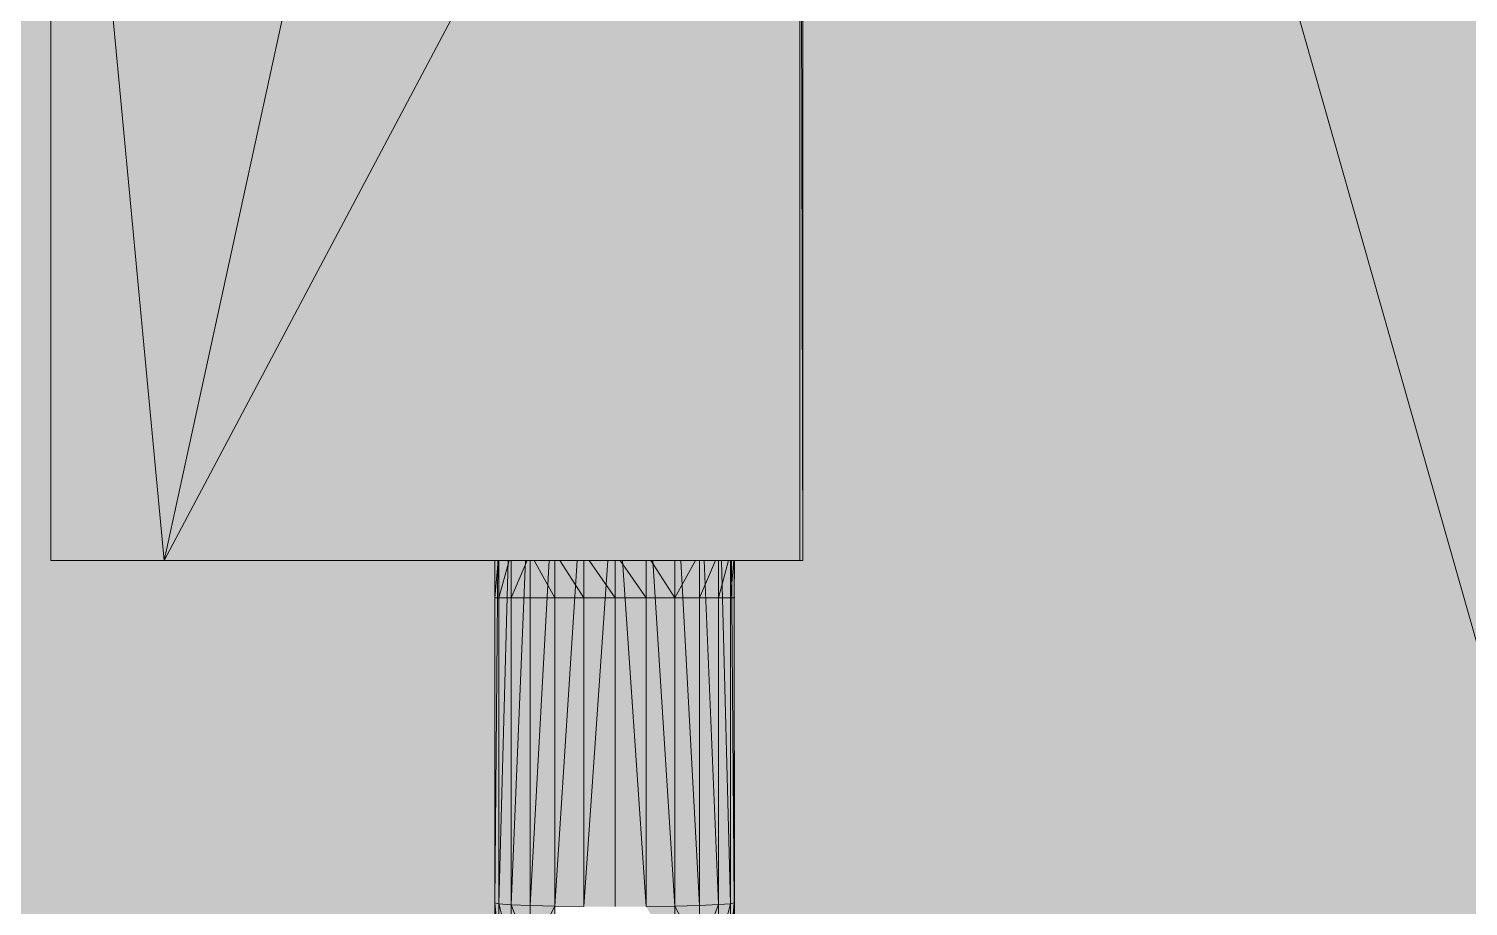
# Model space of a CAD drawing. Header units: millimetres. Extents: x 365175 to 2667127, y -330297 to -162108.
# Drawn here: x 2401669.1 to 2401784.4, y -323441.2 to -323371 of the extents above; entities that cross this region are included whole.
import ezdxf

# ---------------------------------------------------------------- set-up
doc = ezdxf.new("R2010")
doc.units = ezdxf.units.MM
doc.header["$MEASUREMENT"] = 0

# ---------------------------------------------------------------- blocks, each defined once
blk = doc.blocks.new('Élément de coupe_1540_4', base_point=(2775447.68, -323933.55))
at = {"color": 7, "linetype": 'Continuous', "lineweight": 20}
blk.add_line((2401700.91, -323317.55), (2401680, -323413.55), dxfattribs=at)
blk = doc.blocks.new('Élément de coupe_1541_4', base_point=(2775447.68, -323933.55))
at = {"linetype": 'Continuous', "lineweight": 0, "true_color": 0x000000}
h = blk.add_hatch(color=18, dxfattribs=at)
h.paths.add_polyline_path([(2401647.42, -323983.55), (2401945.19, -323983.55), (2401699.41, -323118.55), (2401647.42, -323118.55)])
h.paths.add_polyline_path([(2401670.91, -323317.55), (2401731.14, -323317.55), (2401731.14, -323413.55), (2401725.66, -323413.55), (2401725.66, -323440.95), (2401725.66, -323444.07), (2401725.67, -323447.13), (2401725.68, -323450.09), (2401725.69, -323452.89), (2401725.71, -323455.49), (2401725.73, -323457.83), (2401725.75, -323459.89), (2401725.78, -323461.63), (2401725.8, -323463.01), (2401725.81, -323463.16), (2401726.05, -323464.84), (2401725.76, -323467.32), (2401724.82, -323469.64), (2401723.32, -323471.65), (2401721.36, -323473.2), (2401719.05, -323474.19), (2401716.58, -323474.55), (2401716.42, -323474.55), (2401713.92, -323474.25), (2401711.59, -323473.32), (2401709.59, -323471.82), (2401708.04, -323469.86), (2401707.05, -323467.55), (2401706.66, -323464.87), (2401706.63, -323464.25), (2401706.6, -323463.24), (2401706.57, -323461.84), (2401706.55, -323460.09), (2401706.53, -323458.01), (2401706.51, -323455.64), (2401706.49, -323453.01), (2401706.48, -323450.18), (2401706.47, -323447.19), (2401706.46, -323444.1), (2401706.46, -323440.95), (2401706.46, -323413.55), (2401670.91, -323413.55)], flags=0)
for points in [[(2401781.11, -323118.55), (2401699.41, -323118.55), (2401945.19, -323983.55), (2401959.4, -323983.55), (2401959.4, -323118.55), (2401912.5, -323118.55), (2401900.39, -323146.83), (2401900.16, -323146.83), (2401894.97, -323144.61), (2401894.87, -323144.86), (2401894.64, -323144.86), (2401893.54, -323144.38), (2401885.46, -323163.24), (2401885.36, -323163.24)], [(2401647.42, -323478.44), (2401675.55, -323478.44), (2401675.55, -323497.29), (2401675.72, -323500.6), (2401675.87, -323503.27), (2401676.44, -323506.25), (2401677.36, -323508.49), (2401678.37, -323510.77), (2401679.71, -323512.27), (2401681.47, -323513.73), (2401683.2, -323514.37), (2401685.52, -323514.85), (2401687.6, -323514.59), (2401690.25, -323514.02), (2401692.59, -323512.86), (2401695.32, -323511.34), (2401697.83, -323509.36), (2401700.35, -323507.07), (2401702.93, -323504.41), (2401705.65, -323501.03), (2401707.52, -323498.45), (2401710.15, -323494.66), (2401712.71, -323490.48), (2401724.82, -323469.64), (2401723.32, -323471.65), (2401721.36, -323473.2), (2401719.05, -323474.19), (2401716.58, -323474.55), (2401716.42, -323474.55), (2401713.92, -323474.25), (2401711.59, -323473.32), (2401709.59, -323471.82), (2401708.04, -323469.86), (2401707.05, -323467.55), (2401706.66, -323464.87), (2401706.63, -323464.25), (2401706.6, -323463.24), (2401706.59, -323462.8), (2401699.06, -323475.76), (2401699.06, -323469.2), (2401706.51, -323456.38), (2401706.51, -323455.64), (2401706.49, -323453.01), (2401706.48, -323450.18), (2401706.47, -323447.19), (2401706.46, -323444.1), (2401706.46, -323440.95), (2401706.46, -323413.55), (2401670.91, -323413.55), (2401670.91, -323352.94), (2401650.84, -323352.94), (2401647.42, -323358.84)]]:
    blk.add_hatch(color=18, dxfattribs=at).paths.add_polyline_path(points)
at = {"color": 7, "linetype": 'Continuous', "lineweight": 20}
blk.add_line((2401699.41, -323118.55), (2401945.19, -323983.55), dxfattribs=at)
blk = doc.blocks.new('Élément de coupe_1546_4', base_point=(2775447.68, -323933.55))
at = {"linetype": 'Continuous', "lineweight": 0, "true_color": 0x000000}
for points in [[(2401706.46, -323440.95), (2401706.72, -323413.55), (2401706.46, -323413.55)], [(2401706.46, -323440.95), (2401706.72, -323413.55), (2401706.46, -323413.55)], [(2401706.46, -323440.95), (2401706.8, -323441.04), (2401706.8, -323413.55), (2401706.72, -323413.55)], [(2401706.46, -323440.95), (2401706.8, -323441.04), (2401706.8, -323413.55), (2401706.72, -323413.55)], [(2401706.8, -323413.55), (2401706.8, -323441.04), (2401707.54, -323413.55)], [(2401706.8, -323413.55), (2401706.8, -323441.04), (2401707.54, -323413.55)], [(2401706.8, -323441.04), (2401707.77, -323441.11), (2401707.77, -323413.55), (2401707.54, -323413.55)], [(2401706.8, -323441.04), (2401707.77, -323441.11), (2401707.77, -323413.55), (2401707.54, -323413.55)], [(2401707.77, -323441.11), (2401708.94, -323413.55), (2401707.77, -323413.55)], [(2401708.94, -323413.55), (2401707.77, -323441.11), (2401709.3, -323441.18), (2401709.3, -323413.55)], [(2401708.94, -323413.55), (2401707.77, -323413.55), (2401707.77, -323422.27), (2401708.63, -323420.92)], [(2401708.63, -323420.92), (2401709.3, -323419.85), (2401709.3, -323413.55), (2401708.94, -323413.55)], [(2401710.82, -323413.55), (2401709.3, -323441.18), (2401711.29, -323441.22), (2401711.29, -323413.55)], [(2401709.3, -323441.18), (2401710.82, -323413.55), (2401709.3, -323413.55)], [(2401710.82, -323413.55), (2401709.3, -323413.55), (2401709.3, -323419.85), (2401710.53, -323418.7)], [(2401710.53, -323418.7), (2401711.29, -323418), (2401711.29, -323413.55), (2401710.82, -323413.55)], [(2401713.06, -323413.55), (2401711.29, -323441.22), (2401713.61, -323441.25), (2401713.61, -323413.55)], [(2401711.29, -323413.55), (2401711.29, -323441.22), (2401713.06, -323413.55)], [(2401713.06, -323413.55), (2401711.29, -323413.55), (2401711.29, -323418), (2401712.82, -323417.25)], [(2401712.82, -323417.25), (2401713.61, -323416.87), (2401713.61, -323413.55), (2401713.06, -323413.55)], [(2401713.61, -323441.25), (2401716.1, -323441.26), (2401716.1, -323413.55), (2401715.51, -323413.55)], [(2401713.61, -323441.25), (2401715.51, -323413.55), (2401713.61, -323413.55)], [(2401715.51, -323413.55), (2401713.61, -323413.55), (2401713.61, -323416.87), (2401715.3, -323416.62)], [(2401715.3, -323416.62), (2401715.76, -323416.55), (2401716.1, -323416.55), (2401716.1, -323413.55), (2401715.51, -323413.55)], [(2401716.1, -323441.26), (2401718.58, -323441.25), (2401716.69, -323413.55), (2401716.1, -323413.55)], [(2401716.69, -323413.55), (2401716.1, -323413.55), (2401716.1, -323416.55), (2401716.38, -323416.55), (2401716.9, -323416.64)], [(2401718.58, -323413.55), (2401716.69, -323413.55), (2401718.58, -323441.25)], [(2401716.69, -323413.55), (2401716.9, -323416.64), (2401718.58, -323416.94), (2401718.58, -323413.55)], [(2401718.58, -323441.25), (2401720.89, -323441.22), (2401719.13, -323413.55), (2401718.58, -323413.55)], [(2401718.58, -323416.94), (2401719.37, -323417.36), (2401719.13, -323413.55), (2401718.58, -323413.55)], [(2401719.13, -323413.55), (2401720.89, -323441.22), (2401720.89, -323413.55)], [(2401720.89, -323413.55), (2401719.13, -323413.55), (2401719.37, -323417.36), (2401720.89, -323418.15)], [(2401720.89, -323413.55), (2401720.89, -323441.22), (2401722.87, -323441.17), (2401721.36, -323413.55)], [(2401721.36, -323413.55), (2401720.89, -323413.55), (2401720.89, -323418.15), (2401721.65, -323418.89)], [(2401722.87, -323413.55), (2401721.36, -323413.55), (2401722.87, -323441.17)], [(2401721.36, -323413.55), (2401721.65, -323418.89), (2401722.87, -323420.07), (2401722.87, -323413.55)], [(2401722.87, -323441.17), (2401724.39, -323441.1), (2401723.23, -323413.55), (2401722.87, -323413.55)], [(2401723.23, -323413.55), (2401722.87, -323413.55), (2401722.87, -323420.07), (2401723.56, -323421.17)], [(2401724.39, -323413.55), (2401723.23, -323413.55), (2401724.39, -323441.1)], [(2401723.23, -323413.55), (2401723.56, -323421.17), (2401724.39, -323422.53), (2401724.39, -323413.55)], [(2401724.39, -323441.1), (2401725.35, -323441.03), (2401724.62, -323413.55), (2401724.39, -323413.55)], [(2401724.39, -323422.53), (2401724.9, -323424.03), (2401724.62, -323413.55), (2401724.39, -323413.55)], [(2401725.35, -323413.55), (2401724.62, -323413.55), (2401725.35, -323441.03)], [(2401724.62, -323413.55), (2401724.9, -323424.03), (2401725.35, -323423.27), (2401725.35, -323413.55)], [(2401725.35, -323441.03), (2401725.65, -323440.95), (2401725.42, -323413.55), (2401725.35, -323413.55)], [(2401725.35, -323423.27), (2401725.5, -323423.03), (2401725.42, -323413.55), (2401725.35, -323413.55)], [(2401725.65, -323413.55), (2401725.42, -323413.55), (2401725.65, -323440.95)], [(2401725.42, -323413.55), (2401725.5, -323423.03), (2401725.65, -323422.8), (2401725.65, -323413.55)], [(2401725.65, -323440.95), (2401725.66, -323440.95), (2401725.65, -323413.55)], [(2401725.65, -323413.55), (2401725.66, -323422.79), (2401725.66, -323422.78)], [(2401725.65, -323422.8), (2401725.66, -323422.79), (2401725.65, -323413.55)], [(2401706.46, -323440.95), (2401706.8, -323444.42), (2401706.8, -323441.04)], [(2401706.46, -323440.95), (2401706.8, -323444.42), (2401706.8, -323441.04)], [(2401706.8, -323444.42), (2401706.46, -323440.95), (2401706.46, -323444.1)], [(2401706.8, -323444.42), (2401706.46, -323440.95), (2401706.46, -323444.1)], [(2401706.8, -323441.04), (2401707.77, -323444.72), (2401707.77, -323441.11)], [(2401706.8, -323441.04), (2401707.77, -323444.72), (2401707.77, -323441.11)], [(2401706.8, -323441.04), (2401706.8, -323444.42), (2401707.77, -323444.72)], [(2401706.8, -323441.04), (2401706.8, -323444.42), (2401707.77, -323444.72)], [(2401709.3, -323441.18), (2401707.77, -323441.11), (2401709.3, -323444.98)], [(2401707.77, -323441.11), (2401707.77, -323444.72), (2401709.3, -323444.98)], [(2401709.3, -323444.98), (2401711.29, -323441.22), (2401709.3, -323441.18)], [(2401711.29, -323445.18), (2401711.29, -323441.22), (2401709.3, -323444.98)], [(2401720.89, -323441.22), (2401718.58, -323441.25), (2401720.89, -323445.16)], [(2401722.87, -323441.17), (2401720.89, -323441.22), (2401722.88, -323444.96)], [(2401722.88, -323444.96), (2401720.89, -323441.22), (2401720.89, -323445.16)], [(2401722.88, -323444.96), (2401724.39, -323441.1), (2401722.87, -323441.17)], [(2401724.39, -323441.1), (2401722.88, -323444.96), (2401724.39, -323444.7)], [(2401725.35, -323441.03), (2401724.39, -323441.1), (2401724.39, -323444.7)], [(2401725.35, -323441.03), (2401724.39, -323444.7), (2401725.35, -323444.39)], [(2401725.35, -323441.03), (2401725.35, -323444.39), (2401725.65, -323440.95)], [(2401725.65, -323444.08), (2401725.65, -323440.95), (2401725.35, -323444.39)], [(2401725.65, -323440.95), (2401725.65, -323443.94), (2401725.66, -323444.07), (2401725.66, -323440.95)], [(2401725.65, -323440.95), (2401725.65, -323443.94), (2401725.66, -323444.07), (2401725.66, -323440.95)]]:
    blk.add_hatch(color=18, dxfattribs=at).paths.add_polyline_path(points)
at = {"color": 7, "linetype": 'Continuous', "lineweight": 20}
for p, q in [((2401706.46, -323440.95), (2401706.72, -323413.55)), ((2401706.8, -323441.04), (2401707.54, -323413.55)), ((2401707.77, -323441.11), (2401708.94, -323413.55)), ((2401709.3, -323441.18), (2401710.82, -323413.55)), ((2401711.29, -323441.22), (2401713.06, -323413.55)), ((2401713.61, -323441.25), (2401715.51, -323413.55)), ((2401716.69, -323413.55), (2401718.58, -323441.25)), ((2401719.13, -323413.55), (2401720.89, -323441.22)), ((2401721.36, -323413.55), (2401722.87, -323441.17)), ((2401723.23, -323413.55), (2401724.39, -323441.1)), ((2401724.62, -323413.55), (2401725.35, -323441.03)), ((2401725.42, -323413.55), (2401725.65, -323440.95)), ((2401706.46, -323416.55), (2401706.46, -323440.95)), ((2401706.8, -323416.55), (2401706.8, -323441.04)), ((2401707.77, -323416.55), (2401707.77, -323441.11)), ((2401709.3, -323416.55), (2401709.3, -323441.18)), ((2401711.29, -323416.55), (2401711.29, -323441.22)), ((2401713.61, -323441.25), (2401713.61, -323416.55)), ((2401716.1, -323441.26), (2401716.1, -323416.55)), ((2401718.58, -323441.25), (2401718.58, -323416.55)), ((2401720.89, -323441.22), (2401720.89, -323416.55)), ((2401722.87, -323441.17), (2401722.87, -323416.55)), ((2401724.39, -323441.1), (2401724.39, -323416.55)), ((2401725.35, -323441.03), (2401725.35, -323416.55)), ((2401725.65, -323416.55), (2401725.66, -323440.95)), ((2401725.65, -323416.55), (2401725.65, -323440.95)), ((2401706.46, -323440.95), (2401706.8, -323441.04)), ((2401706.8, -323444.42), (2401706.46, -323440.95)), ((2401706.46, -323440.95), (2401706.46, -323444.1)), ((2401706.8, -323441.04), (2401707.77, -323441.11)), ((2401707.77, -323444.72), (2401706.8, -323441.04)), ((2401706.8, -323441.04), (2401706.8, -323444.42)), ((2401707.77, -323441.11), (2401709.3, -323441.18)), ((2401709.3, -323444.98), (2401707.77, -323441.11)), ((2401707.77, -323441.11), (2401707.77, -323444.72)), ((2401709.3, -323441.18), (2401709.3, -323444.98)), ((2401709.3, -323441.18), (2401711.29, -323441.22)), ((2401709.3, -323444.98), (2401711.29, -323441.22)), ((2401711.29, -323441.22), (2401713.61, -323441.25)), ((2401711.29, -323441.22), (2401711.29, -323445.18)), ((2401718.58, -323441.25), (2401720.89, -323441.22)), ((2401720.89, -323441.22), (2401722.87, -323441.17)), ((2401720.89, -323441.22), (2401722.88, -323444.96)), ((2401720.89, -323445.16), (2401720.89, -323441.22)), ((2401722.87, -323441.17), (2401724.39, -323441.1)), ((2401722.88, -323444.96), (2401722.87, -323441.17)), ((2401724.39, -323441.1), (2401722.88, -323444.96)), ((2401724.39, -323441.1), (2401725.35, -323441.03)), ((2401725.35, -323441.03), (2401724.39, -323444.7)), ((2401724.39, -323444.7), (2401724.39, -323441.1)), ((2401725.35, -323441.03), (2401725.65, -323440.95)), ((2401725.65, -323440.95), (2401725.35, -323444.39)), ((2401725.35, -323444.39), (2401725.35, -323441.03)), ((2401725.65, -323444.08), (2401725.65, -323440.95)), ((2401725.66, -323440.95), (2401725.66, -323444.07))]:
    blk.add_line(p, q, dxfattribs=at)
blk = doc.blocks.new('Élément de coupe_1547_4', base_point=(2775447.68, -323933.55))
at = {"color": 7, "linetype": 'Continuous', "lineweight": 20}
for p, q in [((2401706.46, -323416.55), (2401706.74, -323413.55)), ((2401706.46, -323416.55), (2401706.46, -323413.55)), ((2401706.8, -323416.55), (2401707.61, -323413.55)), ((2401706.8, -323416.55), (2401706.8, -323413.55)), ((2401707.77, -323416.55), (2401709.05, -323413.55)), ((2401707.77, -323416.55), (2401707.77, -323413.55)), ((2401709.3, -323416.55), (2401709.3, -323413.55)), ((2401709.63, -323413.55), (2401711.29, -323416.55)), ((2401711.29, -323416.55), (2401711.29, -323413.55)), ((2401711.68, -323413.55), (2401713.61, -323416.55)), ((2401713.61, -323416.55), (2401713.61, -323413.55)), ((2401714.02, -323413.55), (2401716.1, -323416.55)), ((2401716.1, -323416.55), (2401716.1, -323413.55)), ((2401716.52, -323413.55), (2401718.58, -323416.55)), ((2401718.58, -323416.55), (2401718.58, -323413.55)), ((2401718.96, -323413.55), (2401720.89, -323416.55)), ((2401720.89, -323416.55), (2401722.54, -323413.55)), ((2401720.89, -323416.55), (2401720.89, -323413.55)), ((2401722.87, -323416.55), (2401722.87, -323413.55)), ((2401724.14, -323413.55), (2401722.87, -323416.55)), ((2401725.19, -323413.55), (2401724.39, -323416.55)), ((2401724.39, -323413.55), (2401724.39, -323416.55)), ((2401725.35, -323416.55), (2401725.35, -323413.55)), ((2401725.6, -323413.55), (2401725.35, -323416.55)), ((2401725.65, -323416.55), (2401725.65, -323413.55)), ((2401725.66, -323413.55), (2401725.65, -323416.55)), ((2401706.8, -323416.55), (2401706.46, -323416.55)), ((2401707.77, -323416.55), (2401706.8, -323416.55)), ((2401709.3, -323416.55), (2401707.77, -323416.55)), ((2401711.29, -323416.55), (2401709.3, -323416.55)), ((2401713.61, -323416.55), (2401711.29, -323416.55)), ((2401716.1, -323416.55), (2401713.61, -323416.55)), ((2401718.58, -323416.55), (2401716.1, -323416.55)), ((2401720.89, -323416.55), (2401718.58, -323416.55)), ((2401722.87, -323416.55), (2401720.89, -323416.55)), ((2401724.39, -323416.55), (2401722.87, -323416.55)), ((2401724.39, -323416.55), (2401725.35, -323416.55)), ((2401725.65, -323416.55), (2401725.35, -323416.55)), ((2401725.65, -323416.41), (2401725.66, -323416.55))]:
    blk.add_line(p, q, dxfattribs=at)
blk = doc.blocks.new('Élément de coupe_1548_4', base_point=(2775447.68, -323933.55))
at = {"linetype": 'Continuous', "lineweight": 0, "true_color": 0x000000}
for points in [[(2401680, -323413.55), (2401730.91, -323317.55), (2401700.91, -323317.55)], [(2401730.91, -323317.55), (2401680, -323413.55), (2401730.91, -323413.55)], [(2401731.14, -323317.55), (2401730.91, -323317.55), (2401731.14, -323413.55)], [(2401731.14, -323413.55), (2401730.91, -323317.55), (2401730.91, -323413.55)]]:
    blk.add_hatch(color=18, dxfattribs=at).paths.add_polyline_path(points)
at = {"color": 7, "linetype": 'Continuous', "lineweight": 20}
for p, q in [((2401680, -323413.55), (2401730.91, -323317.55)), ((2401730.91, -323317.55), (2401700.91, -323317.55)), ((2401730.91, -323413.55), (2401730.91, -323317.55)), ((2401730.91, -323317.55), (2401731.14, -323317.55)), ((2401730.91, -323317.55), (2401731.14, -323413.55)), ((2401731.14, -323413.55), (2401731.14, -323317.55)), ((2401680, -323413.55), (2401730.91, -323413.55)), ((2401731.14, -323413.55), (2401730.91, -323413.55))]:
    blk.add_line(p, q, dxfattribs=at)
blk = doc.blocks.new('Élément de coupe_1549_4', base_point=(2775447.68, -323933.55))
at = {"linetype": 'Continuous', "lineweight": 0, "true_color": 0x000000}
for points in [[(2401700.91, -323317.55), (2401670.91, -323317.55), (2401680, -323413.55)], [(2401670.91, -323317.55), (2401670.91, -323413.55), (2401680, -323413.55)]]:
    blk.add_hatch(color=18, dxfattribs=at).paths.add_polyline_path(points)
at = {"color": 7, "linetype": 'Continuous', "lineweight": 20}
for p, q in [((2401670.91, -323317.55), (2401680, -323413.55)), ((2401670.91, -323317.55), (2401700.91, -323317.55)), ((2401670.91, -323317.55), (2401670.91, -323413.55)), ((2401670.91, -323413.55), (2401680, -323413.55))]:
    blk.add_line(p, q, dxfattribs=at)

msp = doc.modelspace()

# ---------------------------------------------------------------- block references
at = {"lineweight": 0}
for name in ['Élément de coupe_1541_4', 'Élément de coupe_1549_4', 'Élément de coupe_1540_4', 'Élément de coupe_1548_4', 'Élément de coupe_1546_4', 'Élément de coupe_1547_4']:
    msp.add_blockref(name, (2775447.681, -323933.55), dxfattribs=at)

doc.saveas('drawing.dxf')
